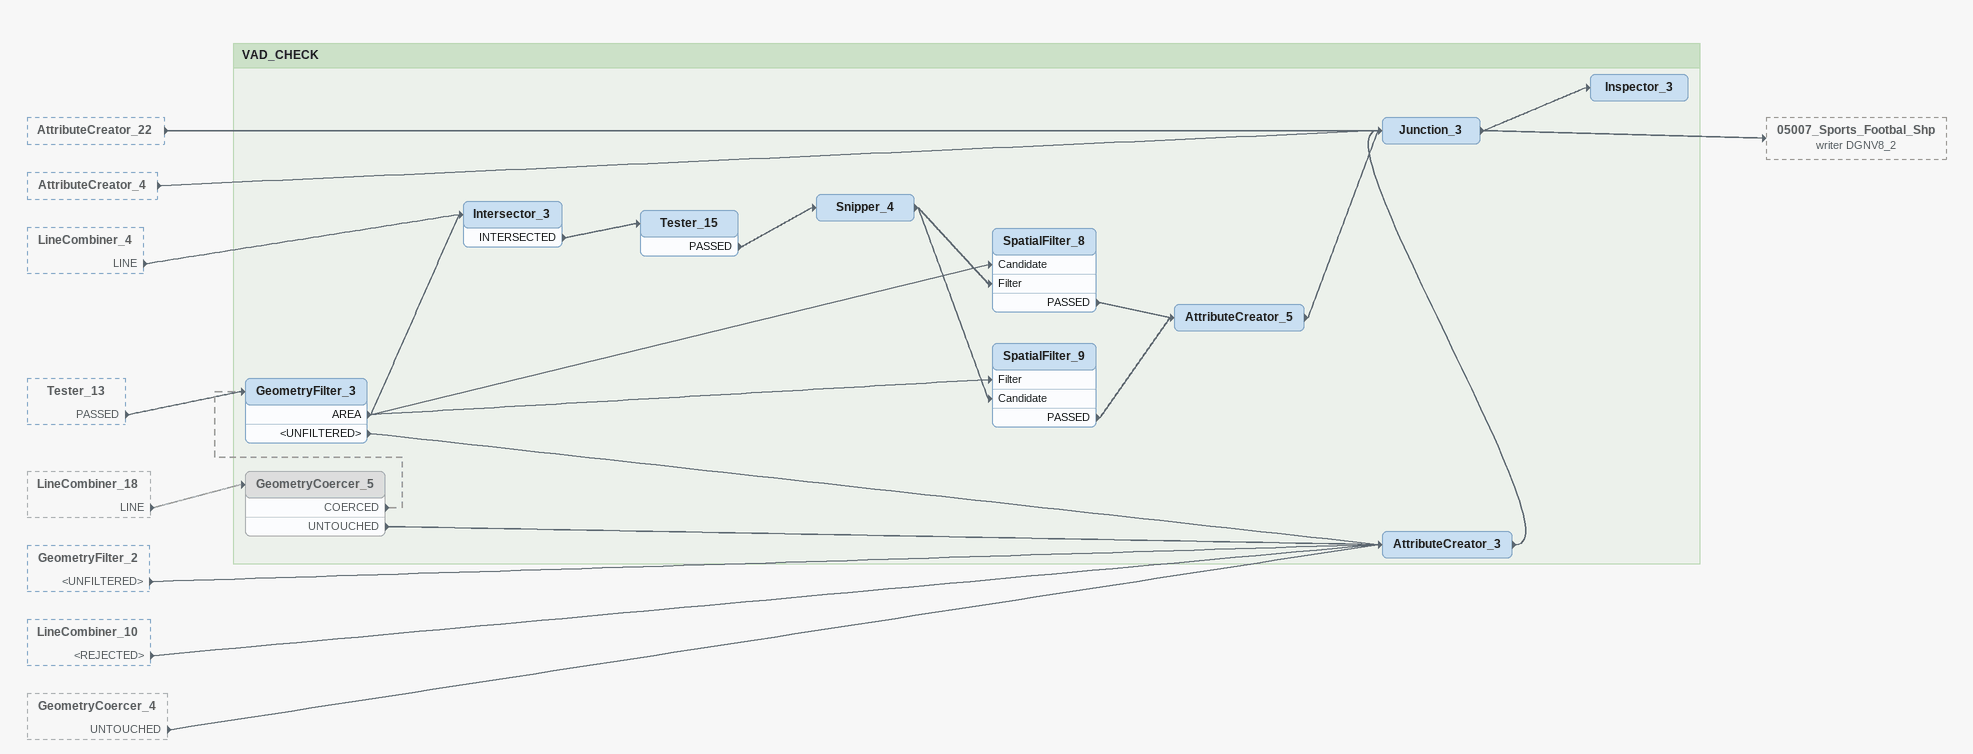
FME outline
AttributeCreator_22 [outside]
    -> Junction_3
AttributeCreator_4 [outside]
    -> Junction_3
LineCombiner_4 [outside]
    LINE -> Intersector_3
Tester_13 [outside]
    PASSED -> GeometryFilter_3
LineCombiner_18 [outside]
    LINE -> GeometryCoercer_5 [off]
GeometryFilter_2 [outside]
    <UNFILTERED> -> AttributeCreator_3
LineCombiner_10 [outside]
    <REJECTED> -> AttributeCreator_3
GeometryCoercer_4 [outside]
    UNTOUCHED -> AttributeCreator_3

Bookmark: VAD_CHECK
GeometryCoercer_5 [off]
    COERCED -> GeometryFilter_3 [off]
    UNTOUCHED -> AttributeCreator_3
GeometryFilter_3
    AREA -> Intersector_3
    AREA -> SpatialFilter_8 [Candidate]
    AREA -> SpatialFilter_9 [Filter]
    <UNFILTERED> -> AttributeCreator_3
Intersector_3
    INTERSECTED -> Tester_15
Tester_15
    PASSED -> Snipper_4
Snipper_4
    -> SpatialFilter_8 [Filter]
    -> SpatialFilter_9 [Candidate]
SpatialFilter_8
    PASSED -> AttributeCreator_5
SpatialFilter_9
    PASSED -> AttributeCreator_5
AttributeCreator_5
    -> Junction_3
AttributeCreator_3
    -> Junction_3
Junction_3
    -> Inspector_3
    -> 05007_Sports_Footbal_Shp (writer DGNV8_2)
Inspector_3
